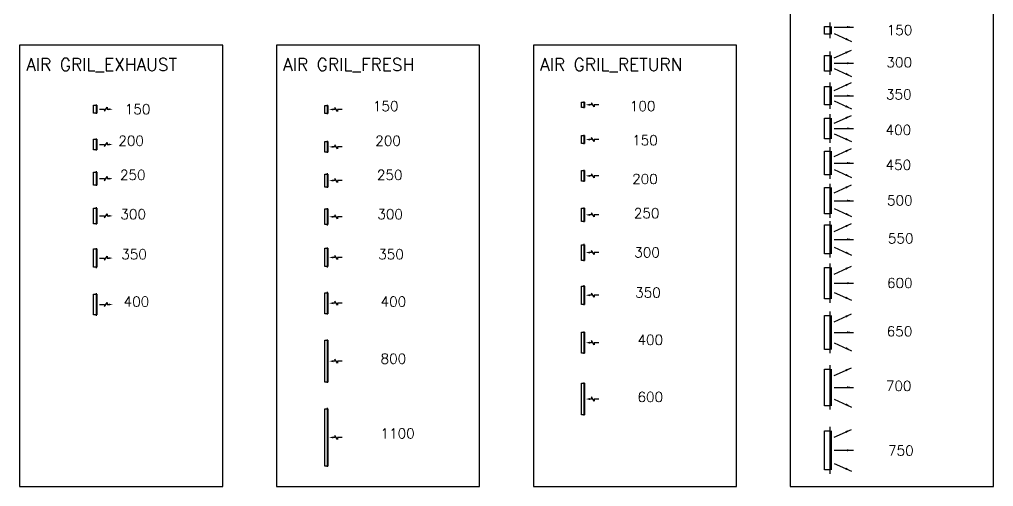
# Model space of a CAD drawing. Extents: x 462150 to 608263, y 35809 to 85242.
# Drawn here: x 580723 to 599365, y 61104 to 70035 of the extents above; entities that cross this region are included whole.
import ezdxf

# ---------------------------------------------------------------- set-up
doc = ezdxf.new("R2010")
doc.units = 0
doc.header["$LTSCALE"] = 500
doc.header["$MEASUREMENT"] = 0
doc.layers.add('AC-GRILL', color=2, linetype='Continuous')
doc.layers.add('PL-W-TEXT', color=7, linetype='Continuous')
doc.styles.add('FF-LOOP', font='romanc.shx', dxfattribs={"height": 2})

# ---------------------------------------------------------------- blocks, each defined once
blk = doc.blocks.new('05r')
for p, q in [((-0.57, 0), (-0.36, 0)), ((-0.36, 0.09), (-0.24, -0.09)), ((-0.36, 0), (-0.36, 0.09)), ((-0.24, 0), (-0.177, 0)), ((-0.24, -0.09), (-0.24, 0))]:
    blk.add_line(p, q)
blk.add_lwpolyline([(0, 0, 0, 0.09, 0), (-0.18, 0, 0.09, 0.09, 0)], format="xyseb")
blk = doc.blocks.new('EAG-150')
for p, q in [((-75, -50), (-75, 0)), ((-75, 0), (75, 0)), ((75, 0), (75, -50)), ((90, -50), (-90, -50)), ((75, -61), (-75, -61))]:
    blk.add_line(p, q)
at = {"xscale": -440.3119949583488, "yscale": 440.311994953081, "zscale": 440.3119949581878, "rotation": 90}
blk.add_blockref('05r', (0, -364), dxfattribs=at)
blk = doc.blocks.new('EAG-200')
for p, q in [((-100, -50), (-100, 0)), ((-100, 0), (100, 0)), ((100, 0), (100, -50)), ((115, -50), (-115, -50)), ((100, -61), (-100, -61))]:
    blk.add_line(p, q)
at = {"xscale": -440.3119949583488, "yscale": 440.311994953081, "zscale": 440.3119949581878, "rotation": 90}
blk.add_blockref('05r', (0, -364), dxfattribs=at)
blk = doc.blocks.new('EAG-250')
for p, q in [((-125, -50), (-125, 0)), ((-125, 0), (125, 0)), ((125, 0), (125, -50)), ((140, -50), (-140, -50)), ((125, -61), (-125, -61))]:
    blk.add_line(p, q)
at = {"xscale": -440.3119949583488, "yscale": 440.311994953081, "zscale": 440.3119949581878, "rotation": 90}
blk.add_blockref('05r', (0, -364), dxfattribs=at)
blk = doc.blocks.new('EAG-300')
for p, q in [((-150, -50), (-150, 0)), ((-150, 0), (150, 0)), ((150, 0), (150, -50)), ((165, -50), (-165, -50)), ((150, -61), (-150, -61))]:
    blk.add_line(p, q)
at = {"xscale": -440.3119949583488, "yscale": 440.311994953081, "zscale": 440.3119949581878, "rotation": 90}
blk.add_blockref('05r', (0, -364), dxfattribs=at)
blk = doc.blocks.new('EAG-350')
for p, q in [((-175, -50), (-175, 0)), ((-175, 0), (175, 0)), ((175, 0), (175, -50)), ((190, -50), (-190, -50)), ((175, -61), (-175, -61))]:
    blk.add_line(p, q)
at = {"xscale": -440.3119949583488, "yscale": 440.311994953081, "zscale": 440.3119949581878, "rotation": 90}
blk.add_blockref('05r', (0, -364), dxfattribs=at)
blk = doc.blocks.new('EAG-400')
for p, q in [((-200, -50), (-200, 0)), ((-200, 0), (200, 0)), ((200, 0), (200, -50)), ((215, -50), (-215, -50)), ((200, -61), (-200, -61))]:
    blk.add_line(p, q)
at = {"xscale": -440.3119949583488, "yscale": 440.311994953081, "zscale": 440.3119949581878, "rotation": 90}
blk.add_blockref('05r', (0, -364), dxfattribs=at)
blk = doc.blocks.new('FAG-150')
for p, q in [((-75, -50), (-75, 0)), ((-75, 0), (75, 0)), ((75, 0), (75, -50)), ((90, -50), (-90, -50)), ((75, -61), (-75, -61))]:
    blk.add_line(p, q)
at = {"xscale": 440.3119949583524, "yscale": 440.311994953081, "zscale": 440.3119949581878, "rotation": 90}
blk.add_blockref('05r', (0, -86), dxfattribs=at)
blk = doc.blocks.new('FAG-200')
for p, q in [((-100, -50), (-100, 0)), ((-100, 0), (100, 0)), ((100, 0), (100, -50)), ((115, -50), (-115, -50)), ((100, -61), (-100, -61))]:
    blk.add_line(p, q)
at = {"xscale": 440.3119949583524, "yscale": 440.311994953081, "zscale": 440.3119949581878, "rotation": 90}
blk.add_blockref('05r', (0, -86), dxfattribs=at)
blk = doc.blocks.new('FAG-250')
for p, q in [((-125, -50), (-125, 0)), ((-125, 0), (125, 0)), ((125, 0), (125, -50)), ((140, -50), (-140, -50)), ((125, -61), (-125, -61))]:
    blk.add_line(p, q)
at = {"xscale": 440.3119949583524, "yscale": 440.311994953081, "zscale": 440.3119949581878, "rotation": 90}
blk.add_blockref('05r', (0, -86), dxfattribs=at)
blk = doc.blocks.new('FAG-300')
for p, q in [((-150, -50), (-150, 0)), ((-150, 0), (150, 0)), ((150, 0), (150, -50)), ((165, -50), (-165, -50)), ((150, -61), (-150, -61))]:
    blk.add_line(p, q)
at = {"xscale": 440.3119949583524, "yscale": 440.311994953081, "zscale": 440.3119949581878, "rotation": 90}
blk.add_blockref('05r', (0, -86), dxfattribs=at)
blk = doc.blocks.new('FAG-350')
for p, q in [((-175, -50), (-175, 0)), ((-175, 0), (175, 0)), ((175, 0), (175, -50)), ((190, -50), (-190, -50)), ((175, -61), (-175, -61))]:
    blk.add_line(p, q)
at = {"xscale": 440.3119949583524, "yscale": 440.311994953081, "zscale": 440.3119949581878, "rotation": 90}
blk.add_blockref('05r', (0, -86), dxfattribs=at)
blk = doc.blocks.new('FAG-400')
for p, q in [((-200, -50), (-200, 0)), ((-200, 0), (200, 0)), ((200, 0), (200, -50)), ((215, -50), (-215, -50)), ((200, -61), (-200, -61))]:
    blk.add_line(p, q)
at = {"xscale": 440.3119949583488, "yscale": 440.311994953081, "zscale": 440.3119949581878, "rotation": 90}
blk.add_blockref('05r', (0, -86), dxfattribs=at)
blk = doc.blocks.new('FAG-800')
for p, q in [((0, -400), (0, 400)), ((0, 400), (50, 400)), ((50, 415), (50, -415)), ((61, 400), (61, -400)), ((50, -400), (0, -400))]:
    blk.add_line(p, q)
at = {"xscale": 440.3119949583488, "yscale": 440.311994953081, "zscale": 440.3119949581878, "rotation": 180.0000000000047}
blk.add_blockref('05r', (86, 0), dxfattribs=at)
blk = doc.blocks.new('FAG-1100')
for p, q in [((-550, -50), (-550, 0)), ((-550, 0), (550, 0)), ((550, 0), (550, -50)), ((565, -50), (-565, -50)), ((550, -61), (-550, -61))]:
    blk.add_line(p, q)
at = {"xscale": 440.3119949583488, "yscale": 440.311994953081, "zscale": 440.3119949581878, "rotation": 90}
blk.add_blockref('05r', (0, -86), dxfattribs=at)
blk = doc.blocks.new('RAG-100')
for p, q in [((-65, 50), (65, 50)), ((-50, 61), (50, 61)), ((-50, 0), (-50, 50)), ((50, 0), (-50, 0)), ((50, 50), (50, 0))]:
    blk.add_line(p, q)
at = {"xscale": 440.3119949583488, "yscale": 440.311994953081, "zscale": 440.3119949581878, "rotation": 270}
blk.add_blockref('05r', (0, 86), dxfattribs=at)
blk = doc.blocks.new('RAG-150')
for p, q in [((-75, -50), (-75, 0)), ((-75, 0), (75, 0)), ((75, 0), (75, -50)), ((90, -50), (-90, -50)), ((75, -61), (-75, -61))]:
    blk.add_line(p, q)
at = {"xscale": 440.3119949583488, "yscale": 440.311994953081, "zscale": 440.3119949581878, "rotation": 90}
blk.add_blockref('05r', (0, -86), dxfattribs=at)
blk = doc.blocks.new('RAG-200')
for p, q in [((-100, -50), (-100, 0)), ((-100, 0), (100, 0)), ((100, 0), (100, -50)), ((115, -50), (-115, -50)), ((100, -61), (-100, -61))]:
    blk.add_line(p, q)
at = {"xscale": 440.3119949583488, "yscale": 440.311994953081, "zscale": 440.3119949581878, "rotation": 90}
blk.add_blockref('05r', (0, -86), dxfattribs=at)
blk = doc.blocks.new('RAG-250')
for p, q in [((-125, -50), (-125, 0)), ((-125, 0), (125, 0)), ((125, 0), (125, -50)), ((140, -50), (-140, -50)), ((125, -61), (-125, -61))]:
    blk.add_line(p, q)
at = {"xscale": 440.3119949583488, "yscale": 440.311994953081, "zscale": 440.3119949581878, "rotation": 90}
blk.add_blockref('05r', (0, -86), dxfattribs=at)
blk = doc.blocks.new('RAG-300')
for p, q in [((-150, -50), (-150, 0)), ((-150, 0), (150, 0)), ((150, 0), (150, -50)), ((165, -50), (-165, -50)), ((150, -61), (-150, -61))]:
    blk.add_line(p, q)
at = {"xscale": 440.3119949583488, "yscale": 440.311994953081, "zscale": 440.3119949581878, "rotation": 90}
blk.add_blockref('05r', (0, -86), dxfattribs=at)
blk = doc.blocks.new('RAG-350')
for p, q in [((-175, -50), (-175, 0)), ((-175, 0), (175, 0)), ((175, 0), (175, -50)), ((190, -50), (-190, -50)), ((175, -61), (-175, -61))]:
    blk.add_line(p, q)
at = {"xscale": 440.3119949583488, "yscale": 440.311994953081, "zscale": 440.3119949581878, "rotation": 90}
blk.add_blockref('05r', (0, -86), dxfattribs=at)
blk = doc.blocks.new('RAG-400')
for p, q in [((-200, -50), (-200, 0)), ((-200, 0), (200, 0)), ((200, 0), (200, -50)), ((215, -50), (-215, -50)), ((200, -61), (-200, -61))]:
    blk.add_line(p, q)
at = {"xscale": 440.3119949583488, "yscale": 440.311994953081, "zscale": 440.3119949581878, "rotation": 90}
blk.add_blockref('05r', (0, -86), dxfattribs=at)
blk = doc.blocks.new('RAG-600')
for p, q in [((-300, -50), (-300, 0)), ((-300, 0), (300, 0)), ((300, 0), (300, -50)), ((315, -50), (-315, -50)), ((300, -61), (-300, -61))]:
    blk.add_line(p, q)
at = {"xscale": 440.3119949583488, "yscale": 440.311994953081, "zscale": 440.3119949581878, "rotation": 90}
blk.add_blockref('05r', (0, -86), dxfattribs=at)
blk = doc.blocks.new('SG-150')
for p, q in [((0, -75), (0, 75)), ((0, 75), (100, 75)), ((100, 150), (100, -150)), ((130, 75), (130, -75)), ((187, 63), (553, 63)), ((100, -75), (0, -75)), ((187, -62), (520, -214))]:
    blk.add_line(p, q)
for points in [[(429, 43), (429, 83), (549, 63)], [(399, -181), (415, -144), (516, -212)]]:
    blk.add_solid(points)
blk = doc.blocks.new('SG-300')
for p, q in [((-150, -100), (-150, 0)), ((-150, 0), (150, 0)), ((150, 0), (150, -100)), ((225, -100), (-225, -100)), ((150, -130), (-150, -130)), ((-100, -187), (-251, -520)), ((0, -187), (0, -553)), ((100, -187), (251, -520))]:
    blk.add_line(p, q)
for points in [[(-218, -399), (-182, -415), (-250, -516)], [(-20, -429), (20, -429), (0, -549)], [(218, -399), (182, -415), (250, -516)]]:
    blk.add_solid(points)
blk = doc.blocks.new('SG-350')
for p, q in [((-175, -100), (-175, 0)), ((-175, 0), (175, 0)), ((175, 0), (175, -100)), ((250, -100), (-250, -100)), ((175, -130), (-175, -130)), ((-100, -187), (-251, -520)), ((0, -187), (0, -553)), ((100, -187), (251, -520))]:
    blk.add_line(p, q)
for points in [[(-218, -399), (-182, -415), (-250, -516)], [(-20, -429), (20, -429), (0, -549)], [(218, -399), (182, -415), (250, -516)]]:
    blk.add_solid(points)
blk = doc.blocks.new('SG-400')
for p, q in [((-200, -100), (-200, 0)), ((-200, 0), (200, 0)), ((200, 0), (200, -100)), ((275, -100), (-275, -100)), ((200, -130), (-200, -130)), ((-100, -187), (-251, -520)), ((0, -187), (0, -553)), ((100, -187), (251, -520))]:
    blk.add_line(p, q)
for points in [[(-218, -399), (-182, -415), (-250, -516)], [(-20, -429), (20, -429), (0, -549)], [(218, -399), (182, -415), (250, -516)]]:
    blk.add_solid(points)
blk = doc.blocks.new('SG-450')
for p, q in [((-225, -100), (-225, 0)), ((-225, 0), (225, 0)), ((225, 0), (225, -100)), ((300, -100), (-300, -100)), ((225, -130), (-225, -130)), ((-125, -187), (-276, -520)), ((0, -187), (0, -553)), ((125, -187), (276, -520))]:
    blk.add_line(p, q)
for points in [[(-243, -399), (-207, -415), (-275, -516)], [(-20, -429), (20, -429), (0, -549)], [(243, -399), (207, -415), (275, -516)]]:
    blk.add_solid(points)
blk = doc.blocks.new('SG-500')
for p, q in [((-250, -100), (-250, 0)), ((-250, 0), (250, 0)), ((250, 0), (250, -100)), ((325, -100), (-325, -100)), ((250, -130), (-250, -130)), ((-150, -187), (-301, -520)), ((0, -187), (0, -553)), ((150, -187), (301, -520))]:
    blk.add_line(p, q)
for points in [[(-268, -399), (-232, -415), (-300, -516)], [(-20, -429), (20, -429), (0, -549)], [(268, -399), (232, -415), (300, -516)]]:
    blk.add_solid(points)
blk = doc.blocks.new('SG-550')
for p, q in [((-275, -100), (-275, 0)), ((-275, 0), (275, 0)), ((275, 0), (275, -100)), ((350, -100), (-350, -100)), ((275, -130), (-275, -130)), ((-150, -187), (-301, -520)), ((0, -187), (0, -553)), ((150, -187), (301, -520))]:
    blk.add_line(p, q)
for points in [[(-268, -399), (-232, -415), (-300, -516)], [(-20, -429), (20, -429), (0, -549)], [(268, -399), (232, -415), (300, -516)]]:
    blk.add_solid(points)
blk = doc.blocks.new('SG-600')
for p, q in [((-300, -100), (-300, 0)), ((-300, 0), (300, 0)), ((300, 0), (300, -100)), ((375, -100), (-375, -100)), ((300, -130), (-300, -130)), ((-175, -187), (-326, -520)), ((0, -187), (0, -553)), ((175, -187), (326, -520))]:
    blk.add_line(p, q)
for points in [[(-293, -399), (-257, -415), (-325, -516)], [(-20, -429), (20, -429), (0, -549)], [(293, -399), (257, -415), (325, -516)]]:
    blk.add_solid(points)
blk = doc.blocks.new('SG-650')
for p, q in [((-325, -100), (-325, 0)), ((-325, 0), (325, 0)), ((325, 0), (325, -100)), ((400, -100), (-400, -100)), ((325, -130), (-325, -130)), ((-200, -187), (-351, -520)), ((0, -187), (0, -553)), ((200, -187), (351, -520))]:
    blk.add_line(p, q)
for points in [[(-318, -399), (-282, -415), (-350, -516)], [(-20, -429), (20, -429), (0, -549)], [(318, -399), (282, -415), (350, -516)]]:
    blk.add_solid(points)
blk = doc.blocks.new('SG-700')
for p, q in [((-350, -100), (-350, 0)), ((-350, 0), (350, 0)), ((350, 0), (350, -100)), ((425, -100), (-425, -100)), ((350, -130), (-350, -130)), ((-225, -187), (-376, -520)), ((0, -187), (0, -553)), ((225, -187), (376, -520))]:
    blk.add_line(p, q)
for points in [[(-343, -399), (-307, -415), (-375, -516)], [(-20, -429), (20, -429), (0, -549)], [(343, -399), (307, -415), (375, -516)]]:
    blk.add_solid(points)
blk = doc.blocks.new('SG-750')
for p, q in [((-375, -100), (-375, 0)), ((-375, 0), (375, 0)), ((375, 0), (375, -100)), ((450, -100), (-450, -100)), ((375, -130), (-375, -130)), ((-250, -187), (-401, -520)), ((0, -187), (0, -553)), ((250, -187), (401, -520))]:
    blk.add_line(p, q)
for points in [[(-368, -399), (-332, -415), (-400, -516)], [(-20, -429), (20, -429), (0, -549)], [(368, -399), (332, -415), (400, -516)]]:
    blk.add_solid(points)

msp = doc.modelspace()

# ---------------------------------------------------------------- linework, layer by layer
for points in [[(595474.9, 61103.6), (599364.7, 61103.6), (599364.7, 70772.9), (595474.9, 70772.9)], [(580723, 61103.6), (584612.9, 61103.6), (584612.9, 69543.8), (580723, 69543.8)], [(585640.3, 61103.6), (589530.2, 61103.6), (589530.2, 69543.8), (585640.3, 69543.8)], [(590557.6, 61103.6), (594447.4, 61103.6), (594447.4, 69543.8), (590557.6, 69543.8)]]:
    msp.add_lwpolyline(points, close=True)

# ---------------------------------------------------------------- block references
at = {"layer": 'AC-GRILL'}
for name, p in [('SG-150', (596129.8, 69828.4)), ('FAG-800', (586564.1, 63500.7))]:
    msp.add_blockref(name, p, dxfattribs=at)
for name, p, rotation in [('SG-300', (596129.8, 69198.9), 90), ('SG-350', (596129.8, 68577.2), 90), ('RAG-100', (591476.1, 68403.7), 270), ('EAG-150', (582142, 68319.2), 90), ('FAG-150', (586564.1, 68315), 90), ('SG-400', (596129.8, 67951.3), 90), ('EAG-200', (582142, 67645.3), 90), ('FAG-200', (586564.1, 67599.8), 90), ('RAG-150', (591476.1, 67738.9), 90), ('SG-450', (596129.8, 67290.4), 90), ('EAG-250', (582142, 66991.4), 90), ('RAG-200', (591476.1, 67044.8), 90), ('FAG-250', (586564.1, 66954.9), 90), ('SG-500', (596129.8, 66570), 90), ('EAG-300', (582142, 66279.3), 90), ('FAG-300', (586564.1, 66261.7), 90), ('RAG-250', (591476.1, 66299.2), 90), ('SG-550', (596129.8, 65830.5), 90), ('EAG-350', (582142, 65472), 90), ('FAG-350', (586564.1, 65484.7), 90), ('RAG-300', (591476.1, 65577.6), 90), ('SG-600', (596129.8, 64991.5), 90), ('RAG-350', (591476.1, 64762.2), 90), ('EAG-400', (582142, 64584), 90), ('FAG-400', (586564.1, 64608.7), 90), ('SG-650', (596129.8, 64051.9), 90), ('RAG-400', (591476.1, 63854.2), 90), ('SG-700', (596129.8, 62999.5), 90), ('RAG-600', (591476.1, 62777.1), 90), ('FAG-1100', (586564.1, 62041.9), 90), ('SG-750', (596129.8, 61795.7), 90)]:
    msp.add_blockref(name, p, dxfattribs=dict(at, rotation=rotation))

# ---------------------------------------------------------------- texts
at = {"layer": 'PL-W-TEXT', "style": 'FF-LOOP'}
for s, height, p in [('150', 190.51, (597320.9, 69737.7)), ('AIR GRIL_EXHAUST', 238.14, (580851.7, 69054.4, 0)), ('AIR GRIL_FRESH', 238.14, (585768.9, 69054.4, 0)), ('AIR GRIL_RETURN', 238.14, (590686.2, 69054.4, 0)), ('300', 190.51, (597315.8, 69121)), ('350', 190.51, (597306.9, 68506.5)), ('150', 190.51, (587487.7, 68282.6)), ('100', 190.51, (592405, 68282.6)), ('150', 190.51, (582739.2, 68224.2)), ('400', 190.51, (597299.3, 67828.1)), ('200', 190.51, (582614.6, 67620.6)), ('200', 190.51, (587531.9, 67620.6)), ('150', 190.51, (592449.2, 67630.3)), ('450', 190.51, (597299.3, 67159.8)), ('250', 190.51, (582646.2, 66966.8)), ('250', 190.51, (587563.5, 66966.8)), ('200', 190.51, (592449.2, 66889.1)), ('500', 190.51, (597326.3, 66479.2)), ('300', 190.51, (582654.1, 66216)), ('300', 190.51, (587571.4, 66216)), ('250', 190.51, (592480.8, 66235.2)), ('550', 190.51, (597343.3, 65752.9)), ('350', 190.51, (582671.9, 65449.1)), ('350', 190.51, (587589.2, 65449.1)), ('300', 190.51, (592488.7, 65484.5)), ('600', 190.51, (597326.3, 64900.6)), ('350', 190.51, (592506.5, 64717.6)), ('400', 190.51, (582716.6, 64545)), ('400', 190.51, (587633.9, 64545)), ('650', 190.51, (597320.6, 63976.4)), ('400', 190.51, (592551.2, 63813.4)), ('800', 190.51, (587633.9, 63452.2)), ('700', 190.51, (597304.7, 62932.9)), ('600', 190.51, (592551.2, 62720.7)), ('1100', 190.51, (587633.9, 62023.4)), ('750', 190.51, (597346.5, 61696.8))]:
    msp.add_text(s, height=height, dxfattribs=at).set_placement(p)

doc.saveas('drawing.dxf')
